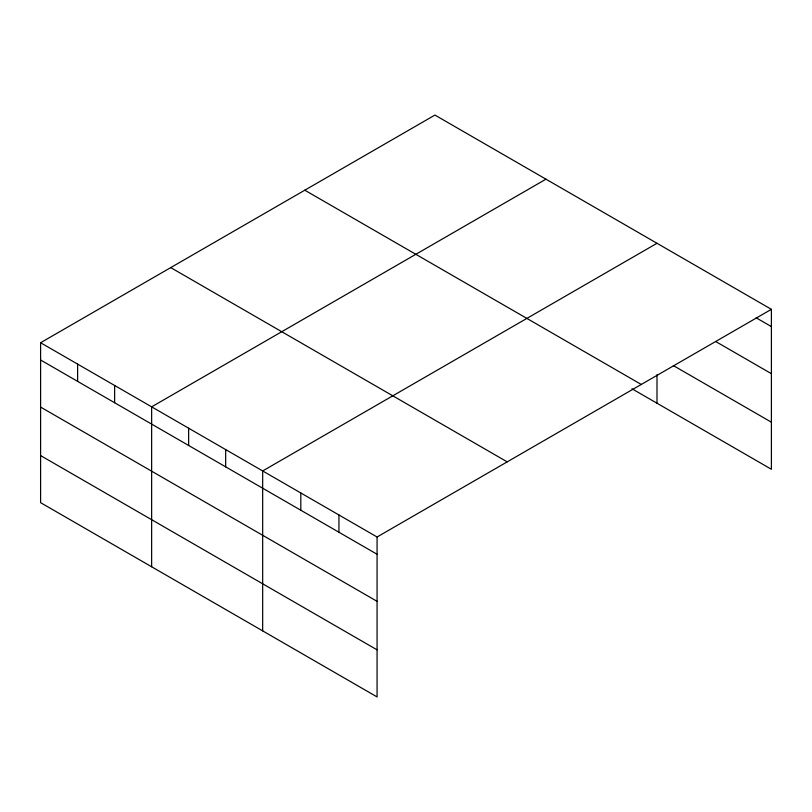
<?xml version="1.0" encoding="UTF-8"?>
<svg xmlns="http://www.w3.org/2000/svg" width="812" height="812" viewBox="0 0 812 812"><rect width="100%" height="100%" fill="white"/><g stroke="black" fill="none" stroke-linecap="round" stroke-linejoin="round"><path stroke-width="1.22" d="M40.6 342.735L377.072 536.996L377.072 696.929L40.6 502.669L40.6 342.735L434.927 115.071L771.4 309.331L771.4 469.265L631.959 388.765M545.958 179.178L151.641 406.842L151.641 566.776M656.999 243.285L262.672 470.95L262.672 630.883M377.072 536.996L771.4 309.331M756.145 317.796L771.4 326.597M715.829 341.598L771.4 373.682M673.341 365.573L771.4 422.189M304.794 190.201L641.277 384.462M170.723 267.605L507.206 461.866M40.6 360L377.072 554.261M40.6 407.076L377.072 601.337M40.6 455.583L377.072 649.844M656.999 374.718L656.999 403.219M338.939 514.981L338.939 532.246M300.805 492.965L300.805 510.23M225.665 449.574L225.665 466.839M188.648 428.208L188.648 445.473M114.624 385.467L114.624 402.732M77.617 364.101L77.617 381.366"/></g></svg>
